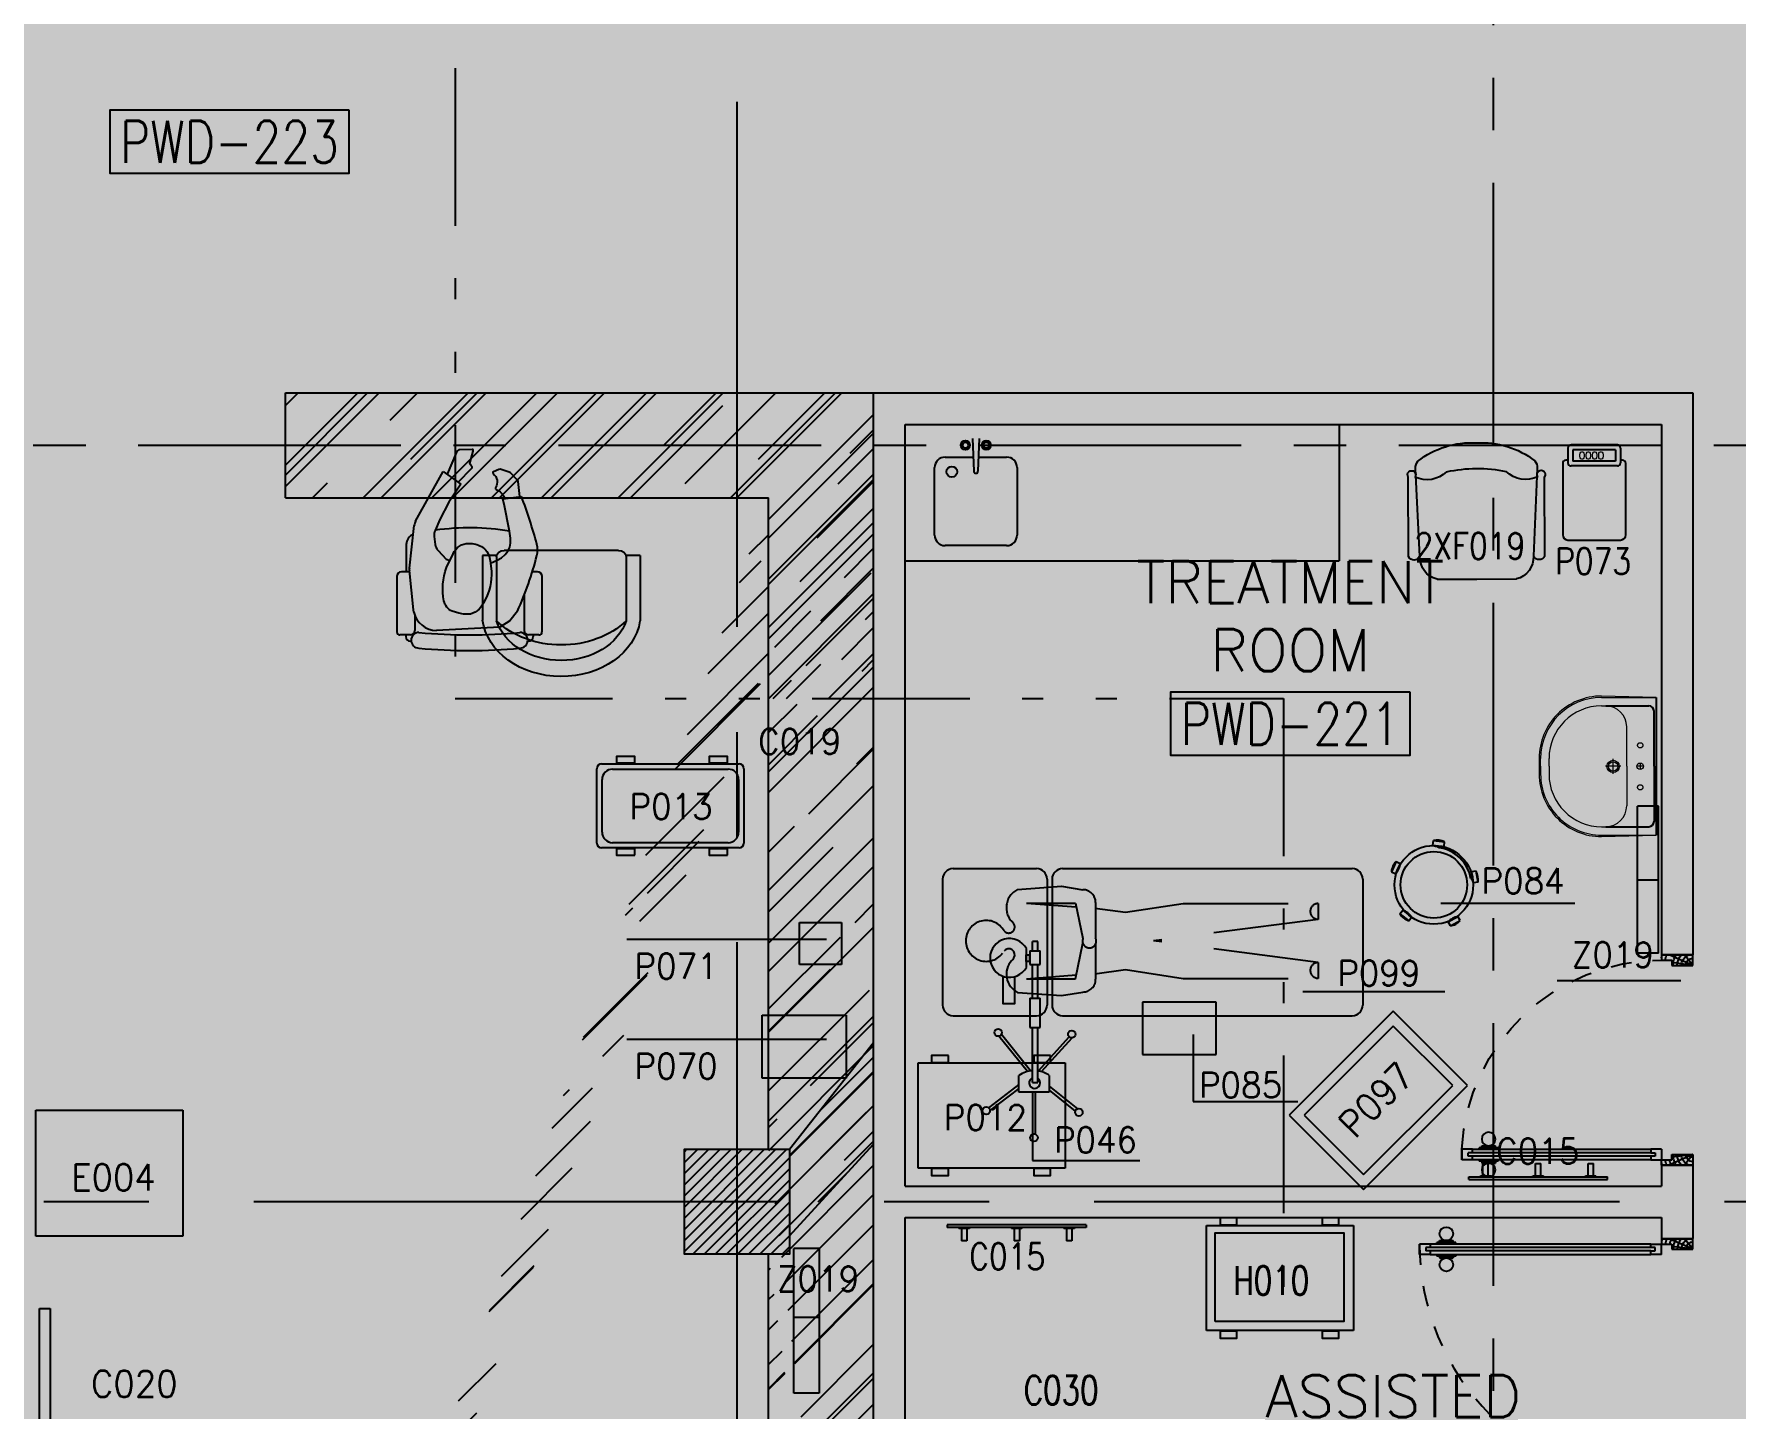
# Model space of a CAD drawing. Extents: x 88852.7 to 88945.7, y 39921.6 to 40001.1.
# Drawn here: x 88917.46 to 88925.57, y 39941.89 to 39948.44 of the extents above; entities that cross this region are included whole.
import ezdxf
from ezdxf.enums import TextEntityAlignment as Align

# ---------------------------------------------------------------- set-up
doc = ezdxf.new("R2010")
doc.units = 0
doc.header["$MEASUREMENT"] = 0
for name, pattern in [('2DASHES', [1.7, 0.75, -0.25, 0.1, -0.25, 0.1, -0.25]), ('CENTER', [2, 1.25, -0.25, 0.25, -0.25]), ('CENTERX2', [4, 2.5, -0.5, 0.5, -0.5]), ('DASHED', [0.75, 0.5, -0.25]), ('HIDDEN', [0.375, 0.25, -0.125])]:
    doc.linetypes.add(name, pattern=pattern)
doc.layers.get('0').update_dxf_attribs({"linetype": 'CONTINUOUS'})
for name, color, linetype in [('A-FUR-ACCES', 11, 'CONTINUOUS'), ('A-TEXT', 7, 'CONTINUOUS'), ('AXES', 11, 'CENTERX2'), ('AXES1', 11, 'CENTER'), ('COL', 2, 'CONTINUOUS'), ('COUNTER', 3, 'CONTINUOUS'), ('DOOR', 7, 'CONTINUOUS'), ('FIX', 3, 'CONTINUOUS'), ('FMCHAIR', 3, 'CONTINUOUS'), ('HAT', 8, 'CONTINUOUS'), ('Hatch', 11, 'CONTINUOUS'), ('IND-ES-L', 4, '2DASHES'), ('MEDICAL', 4, 'CONTINUOUS'), ('NON-MEDICAL', 4, 'CONTINUOUS'), ('RM-BOX', 4, 'CONTINUOUS'), ('RM-NAME', 2, 'CONTINUOUS'), ('RM-NO', 2, 'CONTINUOUS'), ('WALL', 4, 'CONTINUOUS')]:
    doc.layers.add(name, color=color, linetype=linetype)
doc.styles.add('ROMANS', font='ROMANS.shx', dxfattribs={"width": 0.6})
doc.styles.get("Standard").update_dxf_attribs({"font": 'TXT.shx'})
doc.dimstyles.new('DIM-OUT', dxfattribs={"dimscale": 0, "dimtxt": 0.24, "dimasz": 0.08, "dimexe": 0.02, "dimexo": 0.02, "dimgap": 0.05, "dimtad": 1, "dimdec": 0, "dimlfac": 1000, "dimzin": 0, "dimdsep": 46, "dimtxsty": 'ROMANS', "dimblk1": 'ARCHTICK', "dimblk2": 'ARCHTICK', "dimsah": 1, "dimcen": 0.01, "dimdle": 0.08, "dimclrd": 4, "dimclre": 4, "dimclrt": 2, "dimadec": 0, "dimazin": 0, "dimtp": 2, "dimtm": 2, "dimtfac": 0.114286, "dimtdec": 0, "dimtix": 1, "dimtmove": 2, "dimatfit": 3, "dimldrblk": 'ARCHTICK', "dimfxl": 0, "dimtolj": 1, "dimtzin": 0, "dimarcsym": 0})

# ---------------------------------------------------------------- blocks, each defined once
blk = doc.blocks.new('LAV-003')
at = {"layer": 'FIX', "linetype": 'Continuous', "lineweight": 20}
for p, q in [((-327.5, -285), (-327.5, -25)), ((327.5, -285), (327.5, -25)), ((0, -165), (-187.5, -165)), ((0, -165), (187.5, -165)), ((-287.5, -285), (-287.5, -265)), ((287.5, -285), (287.5, -265)), ((0, -535), (-37.5, -535)), ((0, -535), (37.5, -535)), ((0, -575), (-37.5, -575)), ((0, -575), (37.5, -575))]:
    blk.add_line(p, q, dxfattribs=at)
at = {"layer": 'FIX', "linetype": 'ByBlock'}
blk.add_line((-327.5, -25), (327.5, -25), dxfattribs=at)
at = {"layer": 'FIX', "linetype": 'ByBlock', "ltscale": 0.3}
for p, q in [((-287.5, -265), (-287.5, -60)), ((0, -35), (-262.5, -35)), ((0, -35), (262.5, -35)), ((287.5, -265), (287.5, -60))]:
    blk.add_line(p, q, dxfattribs=at)
at = {"layer": 'FIX', "lineweight": 20}
for p, q in [((-15.6, -100.9), (15.5, -100.9)), ((0, -85.4), (0, -116.5))]:
    blk.add_line(p, q, dxfattribs=at)
at = {"layer": 'FIX', "linetype": 'DASHED', "lineweight": 20, "ltscale": 0.04}
for p, q in [((-35.7, -230.5), (36.6, -230.5)), ((0, -193.9), (0, -266.1))]:
    blk.add_line(p, q, dxfattribs=at)
at = {"layer": 'FIX', "linetype": 'Continuous', "lineweight": 20}
blk.add_lwpolyline([(294.8, -25), (0, -25), (-327.5, -25), (-334.5, -285, 0.414214), (-37.5, -582), (0, -582), (37.5, -582, 0.414214), (334.5, -285), (327.5, -25), (0, -25)], format="xyb", dxfattribs=at)
at = {"layer": 'FIX', "linetype": 'HIDDEN', "lineweight": 20, "ltscale": 0.05}
for centre in [(-100, -100.9), (100, -100.9)]:
    blk.add_circle(centre, 12.4, dxfattribs=at)
at = {"layer": 'FIX', "lineweight": 20}
for centre, radius in [((0, -100.9), 15.5), ((0.5, -230), 29.5), ((0.5, -230), 22.5)]:
    blk.add_circle(centre, radius, dxfattribs=at)
at = {"layer": 'FIX', "linetype": 'ByBlock', "ltscale": 0.3}
for centre, start, end in [((-262.5, -60), 90, 180), ((262.5, -60), 0, 90)]:
    blk.add_arc(centre, 25, start, end, dxfattribs=at)
at = {"layer": 'FIX', "linetype": 'Continuous', "lineweight": 20}
for centre, radius, start, end in [((-187.5, -265), 100, 90, 180), ((187.5, -265), 100, 0, 90), ((-37.5, -285), 290, 180, 270), ((-37.5, -285), 250, 180, 270), ((37.5, -285), 250, 270, 0), ((37.5, -285), 290, 270, 0)]:
    blk.add_arc(centre, radius, start, end, dxfattribs=at)
blk = doc.blocks.new('RM1')
at = {"layer": 'RM-BOX'}
blk.add_lwpolyline([(569.9, -200), (-569.9, -200), (-569.9, -500), (569.9, -500)], close=True, dxfattribs=at)
at = {"layer": 'RM-NAME', "style": 'ROMANS'}
for tag, p in [('ROOMNAME1', (0, 323.8)), ('ROOMNAME2', (0, 0))]:
    blk.add_attdef(tag, text='', height=200, dxfattribs=at).set_placement(p, align=Align.MIDDLE)
at = {"layer": 'RM-NO', "style": 'ROMANS', "width": 0.8}
blk.add_attdef('ROOMNO', text='', height=200, dxfattribs=at).set_placement((0, -350), align=Align.MIDDLE)
blk = doc.blocks.new('DOOR100')
at = {"layer": 'DOOR', "color": 0, "linetype": 'ByBlock'}
for p, q in [((-76.1, 1251.1), (-76.1, 1301.1)), ((-76.1, 1301.1), (-26.1, 1301.1)), ((-26.1, 1301.1), (-76.1, 1301.1)), ((-26.1, 1251.1), (-26.1, 1301.1)), ((-83.3, 1128.7), (-83.3, 1218.7)), ((-76.1, 1218.7), (-83.3, 1218.7)), ((-59.1, 1251.1), (-76.1, 1251.1)), ((-59.1, 1251.1), (-59.1, 1271.1)), ((-43.1, 1271.1), (-59.1, 1271.1)), ((-43.1, 1251.1), (-43.1, 1271.1)), ((-26.1, 1251.1), (-43.1, 1251.1)), ((-26.1, 1218.7), (-18.9, 1218.7)), ((-18.9, 1128.7), (-18.9, 1218.7)), ((-92.3, 1206.1), (-92.3, 1141.3)), ((-83.3, 1206.1), (-92.3, 1206.1)), ((-83.3, 1141.3), (-92.3, 1141.3)), ((-83.3, 1206.1), (-83.3, 1141.3)), ((-18.9, 1206.1), (-18.9, 1141.3)), ((-18.9, 1206.1), (-9.9, 1206.1)), ((-18.9, 1141.3), (-9.9, 1141.3)), ((-9.9, 1206.1), (-9.9, 1141.3)), ((-76.1, 1128.7), (-83.3, 1128.7)), ((-26.1, 1128.7), (-18.9, 1128.7)), ((-76.1, 200), (-59.1, 200)), ((-76.1, 150), (-76.1, 200)), ((-59.1, 200), (-59.1, 180)), ((-59.1, 180), (-43.1, 180)), ((-43.1, 200), (-26.1, 200)), ((-43.1, 180), (-43.1, 200)), ((-26.1, 200), (-26.1, 150)), ((-1201.1, 0), (-1201.1, 150)), ((-1201.1, 150), (-1176.1, 150)), ((-1201.1, 150), (-1201.1, 0)), ((-1176.1, 150), (-1176.1, 100)), ((-1176.1, 100), (-1151.1, 100)), ((-1151.1, 100), (-1151.1, 0)), ((-76.1, 150), (-26.1, 150)), ((-51.1, 100), (-51.1, 0)), ((-26.1, 100), (-51.1, 100)), ((-1.1, 150), (-26.1, 150)), ((-26.1, 150), (-26.1, 100)), ((-1.1, 150), (-1.1, 0)), ((-1151.1, 0), (-1201.1, 0)), ((-51.1, 0), (-1.1, 0))]:
    blk.add_line(p, q, dxfattribs=at)
at = {"layer": 'DOOR', "linetype": 'ByBlock'}
for p, q in [((-76.1, 1251.1), (-76.1, 200)), ((-59.1, 200), (-59.1, 1251.1)), ((-43.1, 200), (-43.1, 1251.1)), ((-26.1, 200), (-26.1, 1251.1))]:
    blk.add_line(p, q, dxfattribs=at)
at = {"layer": 'DOOR', "color": 9, "linetype": 'ByBlock'}
for p, q in [((-1151.1, 0), (-1201.1, 113.7)), ((-1151.1, 0), (-1164.4, 100)), ((-51.1, 0), (-1.1, 113.7)), ((-51.1, 0), (-37.7, 100)), ((-1151.1, 0), (-1201.1, 40.1)), ((-51.1, 0), (-1.1, 40.1))]:
    blk.add_line(p, q, dxfattribs=at)
at = {"layer": 'DOOR', "color": 0, "linetype": 'ByBlock'}
for centre in [(-124.6, 1173.7), (22.5, 1173.7)]:
    blk.add_circle(centre, 32.4, dxfattribs=at)
at = {"layer": 'DOOR', "linetype": 'HIDDEN', "ltscale": 0.5}
blk.add_arc((-26.8, 151.9), 1149.2, 89.96096, 180.09315, dxfattribs=at)
at = {"layer": 'DOOR', "color": 9, "linetype": 'ByBlock'}
for centre, radius, start, end in [((-1151.1, 0), 154.4, 103.71423, 108.89471), ((-1151.1, 0), 134.4, 100.71998, 111.84015), ((-1151.1, 0), 94.4, 90, 121.98181), ((-51.1, 0), 94.4, 58.01819, 90), ((-51.1, 0), 134.4, 68.15985, 79.28002), ((-51.1, 0), 114.4, 64.08384, 77.37743), ((-51.1, 0), 154.4, 71.10529, 76.28577), ((-1151.1, 0), 74.4, 90, 132.22357), ((-1151.1, 0), 54.4, 90, 156.79262), ((-1151.1, 0), 34.4, 90, 180), ((-1151.1, 0), 14.4, 90, 180), ((-51.1, 0), 74.4, 47.77643, 90), ((-51.1, 0), 54.4, 23.20738, 90), ((-51.1, 0), 34.4, 0, 90), ((-51.1, 0), 14.4, 0, 90)]:
    blk.add_arc(centre, radius, start, end, dxfattribs=at)
blk = doc.blocks.new('*X563')
at = {"color": 0}
for p, q in [((238728.6, 132662.5), (239215.8, 133149.7)), ((238728.6, 132715.6), (239162.7, 133149.7)), ((238728.6, 132768.6), (239109.7, 133149.7)), ((238728.6, 132821.6), (239056.7, 133149.7)), ((238728.6, 132874.7), (239003.6, 133149.7)), ((238728.6, 132927.7), (238950.6, 133149.7)), ((238728.6, 132980.7), (238897.6, 133149.7)), ((238728.6, 133033.8), (238844.5, 133149.7)), ((238728.6, 133086.8), (238791.5, 133149.7)), ((238728.6, 133139.8), (238738.5, 133149.7)), ((238768.8, 132649.7), (239228.6, 133109.5)), ((238821.8, 132649.7), (239228.6, 133056.5)), ((238874.9, 132649.7), (239228.6, 133003.4)), ((238927.9, 132649.7), (239228.6, 132950.4)), ((238980.9, 132649.7), (239228.6, 132897.4)), ((239033.9, 132649.7), (239228.6, 132844.3)), ((239087, 132649.7), (239228.6, 132791.3)), ((239140, 132649.7), (239228.6, 132738.3)), ((239193, 132649.7), (239228.6, 132685.2))]:
    blk.add_line(p, q, dxfattribs=at)
blk = doc.blocks.new('COL50')
at = {"layer": 'COL'}
blk.add_lwpolyline([(-250, 250), (-250, -250), (250, -250), (250, 250)], close=True, dxfattribs=at)
blk = doc.blocks.new('DOOR-10')
at = {"layer": 'DOOR', "color": 0, "linetype": 'ByBlock'}
for p, q in [((-25.7, 1100), (-75.7, 1100)), ((-75.7, 1100), (-25.7, 1100)), ((-75.7, 1050), (-75.7, 1100)), ((-42.7, 1070), (-58.7, 1070)), ((-58.7, 1050), (-58.7, 1070)), ((-42.7, 1050), (-42.7, 1070)), ((-25.7, 1050), (-25.7, 1100)), ((-82.9, 1005), (-91.9, 1005)), ((-91.9, 1005), (-91.9, 940.2)), ((-75.7, 1017.6), (-82.9, 1017.6)), ((-82.9, 927.6), (-82.9, 1017.6)), ((-82.9, 1005), (-82.9, 940.2)), ((-58.7, 1050), (-75.7, 1050)), ((-25.7, 1050), (-42.7, 1050)), ((-25.7, 1017.6), (-18.5, 1017.6)), ((-18.5, 927.6), (-18.5, 1017.6)), ((-18.5, 1005), (-9.5, 1005)), ((-18.5, 1005), (-18.5, 940.2)), ((-9.5, 1005), (-9.5, 940.2)), ((-82.9, 940.2), (-91.9, 940.2)), ((-75.7, 927.6), (-82.9, 927.6)), ((-25.7, 927.6), (-18.5, 927.6)), ((-18.5, 940.2), (-9.5, 940.2)), ((-75.7, 200), (-58.7, 200)), ((-75.7, 150), (-75.7, 200)), ((-58.7, 200), (-58.7, 180)), ((-58.7, 180), (-42.7, 180)), ((-42.7, 200), (-25.7, 200)), ((-42.7, 180), (-42.7, 200)), ((-25.7, 200), (-25.7, 150)), ((-1000.7, 0), (-1000.7, 150)), ((-1000.7, 150), (-975.7, 150)), ((-1000.7, 150), (-1000.7, 0)), ((-975.7, 150), (-975.7, 100)), ((-975.7, 100), (-950.7, 100)), ((-950.7, 100), (-950.7, 0)), ((-75.7, 150), (-25.7, 150)), ((-50.7, 100), (-50.7, 0)), ((-25.7, 100), (-50.7, 100)), ((-0.7, 150), (-25.7, 150)), ((-25.7, 150), (-25.7, 100)), ((-950.7, 0), (-1000.7, 0)), ((-50.7, 0), (-0.7, 0))]:
    blk.add_line(p, q, dxfattribs=at)
at = {"layer": 'DOOR', "linetype": 'ByBlock'}
for p, q in [((-75.7, 1050), (-75.7, 200)), ((-58.7, 200), (-58.7, 1050)), ((-42.7, 200), (-42.7, 1050)), ((-25.7, 200), (-25.7, 1050))]:
    blk.add_line(p, q, dxfattribs=at)
at = {"layer": 'DOOR', "color": 9, "linetype": 'ByBlock'}
for p, q in [((-950.7, 0), (-1000.7, 113.7)), ((-950.7, 0), (-964.1, 100)), ((-50.7, 0), (-0.7, 113.7)), ((-50.7, 0), (-37.3, 100)), ((-0.7, 0), (-0.7, 150)), ((-950.7, 0), (-1000.7, 40.1)), ((-50.7, 0), (-0.7, 40.1))]:
    blk.add_line(p, q, dxfattribs=at)
at = {"layer": 'DOOR', "color": 0, "linetype": 'ByBlock'}
for centre in [(-124.2, 972.6), (22.8, 972.6)]:
    blk.add_circle(centre, 32.4, dxfattribs=at)
at = {"layer": 'DOOR', "linetype": 'HIDDEN', "ltscale": 0.5}
blk.add_arc((-23.4, 149.1), 952.3, 93.14816, 179.94816, dxfattribs=at)
at = {"layer": 'DOOR', "color": 9, "linetype": 'ByBlock'}
for centre, radius, start, end in [((-950.7, 0), 154.4, 103.71423, 108.89471), ((-950.7, 0), 134.4, 100.71998, 111.84015), ((-950.7, 0), 94.4, 90, 121.98181), ((-50.7, 0), 94.4, 58.01819, 90), ((-50.7, 0), 134.4, 68.15985, 79.28002), ((-50.7, 0), 114.4, 64.08384, 77.37743), ((-50.7, 0), 154.4, 71.10529, 76.28577), ((-950.7, 0), 74.4, 90, 132.22357), ((-950.7, 0), 54.4, 90, 156.79262), ((-950.7, 0), 34.4, 90, 180), ((-950.7, 0), 14.4, 90, 180), ((-50.7, 0), 74.4, 47.77643, 90), ((-50.7, 0), 54.4, 23.20738, 90), ((-50.7, 0), 34.4, 0, 90), ((-50.7, 0), 14.4, 0, 90)]:
    blk.add_arc(centre, radius, start, end, dxfattribs=at)
blk = doc.blocks.new('CHR3')
for p, q in [((-0.039, 0.5), (-0.558, 0.5)), ((-0.039, 0.5), (-0.039, 0.412)), ((-0.05, 0.412), (-0.558, 0.412)), ((0, 0.362), (0, -0.362)), ((-0.05, -0.412), (-0.558, -0.412)), ((-0.039, -0.411), (-0.039, -0.5)), ((-0.039, -0.5), (-0.553, -0.5))]:
    blk.add_line(p, q)
for centre, radius, start, end in [((-0.497, 0), 0.503, 97.0495, 263.5769), ((-0.446, 0), 0.427, 105.249, 254.751), ((-0.212, 0), 0.538, 130.0756, 229.9244), ((-0.05, 0.362), 0.05, 0, 90), ((-0.05, -0.362), 0.05, 270, 0)]:
    blk.add_arc(centre, radius, start, end)

msp = doc.modelspace()

# ---------------------------------------------------------------- hatches: boundary and pattern name
at = {"layer": 'Hatch', "linetype": 'ByBlock'}
h = msp.add_hatch(dxfattribs=at)
h.set_pattern_fill('AR-RROOF', color=256, scale=0.3, angle=45, style=0)
h.paths.add_polyline_path([(88918.6603, 39946.7296), (88918.6603, 39946.2296), (88920.8103, 39946.2296), (88920.8103, 39946.7296)])
h.paths.add_polyline_path([(88920.9603, 39946.2296), (88920.9603, 39945.2752), (88921.4603, 39945.2752), (88921.4603, 39946.7296), (88920.8103, 39946.7296), (88920.8103, 39946.2296)])
h = msp.add_hatch(dxfattribs=at)
h.set_pattern_fill('AR-RROOF', color=256, scale=0.3, angle=45, style=0)
h.set_pattern_definition([(45, (88602.27408, 39809.97983), (0.25455844, 0.6788225), [4.5, -0.6, 1.5, -0.3]), (45, (88602.45015, 39810.36803), (-0.49426764, 0.07000357), [0.9, -0.099, 1.8, -0.225]), (45, (88602.19983, 39810.2662), (0.96095812, 1.24521504), [2.4, -0.42, 1.2, -0.3])])
edge = h.paths.add_edge_path()
edge.add_line((88920.9603, 39939.5296), (88920.9603, 39942.6296))
edge.add_line((88921.4603, 39939.0296), (88921.4603, 39946.7296))
edge.add_line((88918.6603, 39939.5296), (88918.6603, 39939.0296))
edge.add_line((88918.6603, 39939.5296), (88920.9603, 39939.5296))
edge.add_line((88918.6603, 39939.0296), (88921.4603, 39939.0296))
edge.add_line((88920.9603, 39943.1296), (88920.9603, 39946.2296))
h = msp.add_hatch(dxfattribs=at)
h.set_pattern_fill('AR-RROOF', color=256, scale=0.3, angle=45, style=0)
h.paths.add_polyline_path([(88921.4603, 39943.6371), (88921.0603, 39943.1296), (88921.0603, 39942.8796), (88921.2083, 39942.8796), (88921.4603, 39943.1543)])

# ---------------------------------------------------------------- linework, layer by layer
at = {"layer": 'A-FUR-ACCES'}
for p, q in [((88921.8112, 39942.77), (88921.8112, 39942.7573)), ((88922.4716, 39942.77), (88921.8112, 39942.77)), ((88922.4716, 39942.77), (88922.4716, 39942.7573)), ((88922.4716, 39942.7573), (88921.8112, 39942.7573)), ((88921.8664, 39942.7573), (88921.8664, 39942.7523)), ((88921.9164, 39942.7523), (88921.8664, 39942.7523)), ((88921.8787, 39942.7523), (88921.8787, 39942.6938)), ((88921.9041, 39942.6938), (88921.8787, 39942.6938)), ((88921.9041, 39942.7523), (88921.9041, 39942.6938)), ((88921.9164, 39942.7573), (88921.9164, 39942.7523)), ((88922.1164, 39942.7573), (88922.1164, 39942.7523)), ((88922.1664, 39942.7523), (88922.1164, 39942.7523)), ((88922.1287, 39942.7523), (88922.1287, 39942.6938)), ((88922.1541, 39942.6938), (88922.1287, 39942.6938)), ((88922.1541, 39942.7523), (88922.1541, 39942.6938)), ((88922.1664, 39942.7573), (88922.1664, 39942.7523)), ((88922.3664, 39942.7573), (88922.3664, 39942.7523)), ((88922.4164, 39942.7523), (88922.3664, 39942.7523)), ((88922.3787, 39942.7523), (88922.3787, 39942.6938)), ((88922.4041, 39942.6938), (88922.3787, 39942.6938)), ((88922.4041, 39942.7523), (88922.4041, 39942.6938)), ((88922.4164, 39942.7573), (88922.4164, 39942.7523))]:
    msp.add_line(p, q, dxfattribs=at)
at = {"layer": 'AXES'}
for p, q in [((88920.8103, 39921.6153), (88920.8103, 40000.4279)), ((88945.0103, 39942.8796), (88876.9703, 39942.8796))]:
    msp.add_line(p, q, dxfattribs=at)
at = {"layer": 'AXES1'}
for p, q in [((88924.4103, 39928.4796), (88924.4103, 39987.2996)), ((88924.4103, 39928.4796), (88924.4103, 39987.2996)), ((88935.2103, 39946.4796), (88876.9703, 39946.4796)), ((88935.2103, 39946.4796), (88876.9703, 39946.4796))]:
    msp.add_line(p, q, dxfattribs=at)
at = {"layer": 'COUNTER'}
for p, q in [((88918.6603, 39946.2296), (88918.6603, 39946.7296)), ((88918.6603, 39946.7296), (88921.4603, 39946.7296)), ((88921.4603, 39939.0296), (88921.4603, 39946.7296)), ((88918.6603, 39946.2296), (88920.9603, 39946.2296)), ((88920.9603, 39943.1296), (88920.9603, 39946.2296)), ((88920.9603, 39939.5296), (88920.9603, 39942.6296))]:
    msp.add_line(p, q, dxfattribs=at)
at = {"layer": 'Hatch', "linetype": 'ByBlock'}
for p, q in [((88921.0603, 39943.1296), (88921.4603, 39943.6371)), ((88920.9603, 39943.1296), (88921.0603, 39943.1296)), ((88921.0603, 39942.7181), (88921.4603, 39943.1543)), ((88921.0603, 39943.1296), (88921.0603, 39942.6296)), ((88921.0603, 39942.6296), (88920.9603, 39942.6296))]:
    msp.add_line(p, q, dxfattribs=at)
at = {"layer": 'IND-ES-L'}
msp.add_lwpolyline([(88919.4681, 39948.2752), (88919.4681, 39945.2752), (88923.4107, 39945.2752), (88923.4107, 39942.2752)], dxfattribs=at)
at = {"layer": 'MEDICAL'}
for p, q in [((88924.7656, 39946.4665), (88924.7656, 39946.3965)), ((88925.0006, 39946.4815), (88924.7806, 39946.4815)), ((88924.7893, 39946.4578), (88924.7893, 39946.4051)), ((88924.9919, 39946.4578), (88924.7893, 39946.4578)), ((88924.9919, 39946.4578), (88924.9919, 39946.4051)), ((88925.0156, 39946.4665), (88925.0156, 39946.3965)), ((88924.7406, 39946.394), (88924.7406, 39946.054)), ((88924.7656, 39946.409), (88924.7556, 39946.409)), ((88925.0006, 39946.3815), (88924.7806, 39946.3815)), ((88924.9919, 39946.4051), (88924.7893, 39946.4051)), ((88925.0256, 39946.409), (88925.0156, 39946.409)), ((88925.0406, 39946.054), (88925.0406, 39946.394)), ((88924.7656, 39946.029), (88925.0156, 39946.029)), ((88920.1659, 39944.9636), (88920.8199, 39944.9636)), ((88920.1429, 39944.5866), (88920.1429, 39944.9406)), ((88920.1679, 39944.6386), (88920.1679, 39944.8886)), ((88920.2179, 39944.9386), (88920.7679, 39944.9386)), ((88920.8179, 39944.8886), (88920.8179, 39944.6386)), ((88920.8429, 39944.9406), (88920.8429, 39944.5866)), ((88925.0962, 39944.0623), (88925.0962, 39944.7623)), ((88925.1962, 39944.7623), (88925.0962, 39944.7623)), ((88925.1962, 39944.0623), (88925.1962, 39944.7623)), ((88920.8199, 39944.5636), (88920.1659, 39944.5636)), ((88920.7679, 39944.5886), (88920.2179, 39944.5886)), ((88924.1228, 39944.5769), (88924.1254, 39944.599)), ((88924.1228, 39944.5769), (88924.1759, 39944.5708)), ((88924.1254, 39944.599), (88924.1785, 39944.5929)), ((88924.149, 39944.5649), (88924.15, 39944.5737)), ((88924.1759, 39944.5708), (88924.1785, 39944.5929)), ((88923.9472, 39944.4989), (88923.9251, 39944.4502)), ((88923.9674, 39944.4897), (88923.9454, 39944.441)), ((88923.9472, 39944.4989), (88923.9674, 39944.4897)), ((88923.9251, 39944.4502), (88923.9454, 39944.441)), ((88924.3031, 39944.4165), (88924.3119, 39944.418)), ((88924.3281, 39944.4535), (88924.3061, 39944.4496)), ((88924.3154, 39944.397), (88924.3061, 39944.4496)), ((88924.3374, 39944.4009), (88924.3154, 39944.397)), ((88924.3374, 39944.4009), (88924.3281, 39944.4535)), ((88925.0962, 39944.4123), (88925.1962, 39944.4123)), ((88923.9654, 39944.25), (88923.9791, 39944.2675)), ((88923.9654, 39944.25), (88924.0074, 39944.217)), ((88923.9791, 39944.2675), (88924.0212, 39944.2345)), ((88924.0074, 39944.217), (88924.0212, 39944.2345)), ((88924.195, 39944.2118), (88924.2419, 39944.2375)), ((88924.2526, 39944.2179), (88924.2419, 39944.2375)), ((88921.1076, 39944.0095), (88921.1076, 39944.2095)), ((88921.1076, 39944.2095), (88921.3076, 39944.2095)), ((88921.3076, 39944.2095), (88921.3076, 39944.0095)), ((88924.2057, 39944.1922), (88924.195, 39944.2118)), ((88924.2057, 39944.1922), (88924.2526, 39944.2179)), ((88922.1873, 39944.0855), (88922.1873, 39943.9951)), ((88922.2034, 39944.0736), (88922.2538, 39944.0736)), ((88922.2034, 39944.0736), (88922.2034, 39944.0084)), ((88922.2172, 39944.0736), (88922.2172, 39944.1184)), ((88922.2415, 39944.1184), (88922.2172, 39944.1184)), ((88922.2415, 39944.0736), (88922.2415, 39944.1184)), ((88922.2538, 39944.0084), (88922.2538, 39944.0736)), ((88921.3076, 39944.0095), (88921.1076, 39944.0095)), ((88922.2034, 39944.0084), (88922.2538, 39944.0084)), ((88922.2172, 39943.8481), (88922.2172, 39944.0084)), ((88922.2415, 39943.8481), (88922.2415, 39944.0084)), ((88925.1962, 39944.0623), (88925.0962, 39944.0623)), ((88922.2034, 39943.8481), (88922.2538, 39943.8481)), ((88922.2034, 39943.8481), (88922.2034, 39943.7084)), ((88922.2538, 39943.7084), (88922.2538, 39943.8481)), ((88923.0904, 39943.8299), (88922.7404, 39943.8299)), ((88922.7404, 39943.8299), (88922.7404, 39943.5799)), ((88923.0904, 39943.5799), (88923.0904, 39943.8299)), ((88920.9302, 39943.7678), (88921.3302, 39943.7678)), ((88920.9302, 39943.4678), (88920.9302, 39943.7678)), ((88921.3302, 39943.7678), (88921.3302, 39943.4678)), ((88922.3597, 39943.7653), (88923.7388, 39943.7653)), ((88923.9341, 39943.7867), (88923.4392, 39943.2917)), ((88924.2877, 39943.4332), (88923.9341, 39943.7867)), ((88922.1922, 39943.4995), (88922.0565, 39943.6673)), ((88922.2074, 39943.5026), (88922.0688, 39943.6762)), ((88922.2034, 39943.7084), (88922.2538, 39943.7084)), ((88922.2172, 39943.4476), (88922.2172, 39943.7084)), ((88922.2415, 39943.4476), (88922.2415, 39943.7084)), ((88922.2445, 39943.5022), (88922.3913, 39943.6643)), ((88922.2594, 39943.4989), (88922.4056, 39943.6595)), ((88923.9341, 39943.716), (88923.5099, 39943.2917)), ((88924.217, 39943.4332), (88923.9341, 39943.716)), ((88922.7404, 39943.5799), (88923.0904, 39943.5799)), ((88921.6718, 39943.5402), (88922.3718, 39943.5402)), ((88921.6718, 39943.0402), (88921.6718, 39943.5402)), ((88922.3718, 39943.5402), (88922.3718, 39943.0402)), ((88921.3302, 39943.4678), (88920.9302, 39943.4678)), ((88922.1524, 39943.4374), (88922.0075, 39943.327)), ((88922.1524, 39943.4185), (88922.0143, 39943.3133)), ((88922.1524, 39943.4017), (88922.1524, 39943.4808)), ((88922.2172, 39943.4476), (88922.2415, 39943.4476)), ((88922.2968, 39943.4808), (88922.2968, 39943.4017)), ((88922.2968, 39943.4304), (88922.4304, 39943.3217)), ((88923.7927, 39943.0089), (88924.217, 39943.4332)), ((88923.7927, 39942.9382), (88924.2877, 39943.4332)), ((88922.2968, 39943.4017), (88922.1524, 39943.4017)), ((88922.217, 39943.4044), (88922.217, 39943.2009)), ((88922.2302, 39943.2009), (88922.2302, 39943.4025)), ((88922.2968, 39943.4111), (88922.4205, 39943.3104)), ((88917.4728, 39942.7162), (88917.4728, 39943.3162)), ((88917.4728, 39943.3162), (88918.1728, 39943.3162)), ((88918.1728, 39943.3162), (88918.1728, 39942.7162)), ((88923.4392, 39943.2917), (88923.7927, 39942.9382)), ((88923.5099, 39943.2917), (88923.7927, 39943.0089)), ((88922.3718, 39943.0402), (88921.6718, 39943.0402)), ((88923.0444, 39942.767), (88923.7444, 39942.767)), ((88923.0444, 39942.267), (88923.0444, 39942.767)), ((88923.7444, 39942.767), (88923.7444, 39942.267)), ((88918.1728, 39942.7162), (88917.4728, 39942.7162)), ((88921.201, 39942.6569), (88921.0799, 39942.6569)), ((88921.0799, 39941.9684), (88921.0799, 39942.6569)), ((88921.201, 39942.6569), (88921.201, 39941.9684)), ((88921.201, 39942.3284), (88921.0799, 39942.3284)), ((88923.7444, 39942.267), (88923.0444, 39942.267)), ((88921.201, 39941.9684), (88921.0799, 39941.9684))]:
    msp.add_line(p, q, dxfattribs=at)
at = {"layer": 'MEDICAL', "linetype": 'Continuous'}
for p, q in [((88921.7888, 39944.4153), (88921.7888, 39943.8153)), ((88921.8388, 39944.4653), (88922.2361, 39944.4653)), ((88922.2861, 39944.4153), (88922.2861, 39943.8153)), ((88922.3097, 39944.4153), (88922.3097, 39943.8153)), ((88922.3597, 39944.4653), (88923.7388, 39944.4653)), ((88923.7888, 39944.4153), (88923.7888, 39943.8153)), ((88921.8388, 39943.7653), (88922.2361, 39943.7653))]:
    msp.add_line(p, q, dxfattribs=at)
at = {"layer": 'MEDICAL'}
for points in [[(88920.3243, 39944.9688), (88920.3243, 39944.9981), (88920.2365, 39944.9981), (88920.2365, 39944.9688)], [(88920.7653, 39944.9688), (88920.7653, 39944.9981), (88920.6775, 39944.9981), (88920.6775, 39944.9688)], [(88920.3243, 39944.5298), (88920.3243, 39944.5591), (88920.2365, 39944.5591), (88920.2365, 39944.5298)], [(88920.7653, 39944.5298), (88920.7653, 39944.5591), (88920.6775, 39944.5591), (88920.6775, 39944.5298)], [(88922.2031, 39944.0541), (88922.2031, 39944.0225), (88922.1873, 39944.0225), (88922.1873, 39944.0541)], [(88921.8169, 39943.5757), (88921.7365, 39943.5757), (88921.7365, 39943.5423), (88921.8169, 39943.5423)], [(88922.3029, 39943.5757), (88922.2225, 39943.5757), (88922.2225, 39943.5423), (88922.3029, 39943.5423)], [(88921.8169, 39943.0374), (88921.7365, 39943.0374), (88921.7365, 39943.004), (88921.8169, 39943.004)], [(88922.3029, 39943.0374), (88922.2225, 39943.0374), (88922.2225, 39943.004), (88922.3029, 39943.004)], [(88923.1896, 39942.8025), (88923.1092, 39942.8025), (88923.1092, 39942.7691), (88923.1896, 39942.7691)], [(88923.6756, 39942.8025), (88923.5952, 39942.8025), (88923.5952, 39942.7691), (88923.6756, 39942.7691)], [(88923.0864, 39942.309), (88923.0864, 39942.731), (88923.6984, 39942.731), (88923.6984, 39942.309)], [(88923.1896, 39942.2642), (88923.1092, 39942.2642), (88923.1092, 39942.2308), (88923.1896, 39942.2308)], [(88923.6756, 39942.2642), (88923.5952, 39942.2642), (88923.5952, 39942.2308), (88923.6756, 39942.2308)]]:
    msp.add_lwpolyline(points, close=True, dxfattribs=at)
msp.add_lwpolyline([(88922.0748, 39943.9536), (88922.0748, 39943.8232), (88922.1321, 39943.8232), (88922.1321, 39943.9515)], dxfattribs=at)
for centre, radius in [((88924.1272, 39944.388), 0.1871), ((88924.1272, 39944.388), 0.1582), ((88922.0533, 39943.6848), 0.0178), ((88922.4035, 39943.6771), 0.0178), ((88921.9965, 39943.313), 0.0178), ((88922.4376, 39943.3055), 0.0178), ((88922.2236, 39943.1844), 0.0178)]:
    msp.add_circle(centre, radius, dxfattribs=at)
for centre, radius, start, end in [((88924.7806, 39946.4665), 0.015, 90, 180), ((88925.0006, 39946.4665), 0.015, 0, 90), ((88924.7556, 39946.394), 0.015, 90, 180), ((88924.7806, 39946.3965), 0.015, 180, 270), ((88925.0006, 39946.3965), 0.015, 270, 0), ((88925.0256, 39946.394), 0.015, 0, 90), ((88924.7656, 39946.054), 0.025, 180, 270), ((88925.0156, 39946.054), 0.025, 270, 0), ((88920.1659, 39944.9406), 0.023, 90, 180), ((88920.8199, 39944.9406), 0.023, 0, 90), ((88920.2179, 39944.8886), 0.05, 90, 180), ((88920.7679, 39944.8886), 0.05, 0, 90), ((88920.2179, 39944.6386), 0.05, 180, 270), ((88920.7679, 39944.6386), 0.05, 270, 0), ((88920.1659, 39944.5866), 0.023, 180, 270), ((88920.8199, 39944.5866), 0.023, 270, 0), ((88924.1584, 39944.6513), 0.0824, 244.45047, 282.29976), ((88924.1429, 39944.5185), 0.0824, 64.45047, 102.29976), ((88924.1272, 39944.388), 0.1782, 9.21299, 82.97502), ((88924.0071, 39944.4423), 0.0824, 136.68467, 174.53396), ((88923.8854, 39944.4975), 0.0824, 316.68467, 354.53396), ((88924.3876, 39944.4369), 0.0824, 171.12143, 208.97071), ((88924.256, 39944.4136), 0.0824, 351.12143, 28.97071), ((88924.0345, 39944.2948), 0.0824, 212.95124, 250.80053), ((88923.952, 39944.1897), 0.0824, 32.95124, 70.80053), ((88924.2559, 39944.1563), 0.0824, 99.79679, 137.64608), ((88924.1917, 39944.2735), 0.0824, 279.79679, 317.64608), ((88922.1068, 39944.0403), 0.0924, 29.32333, 330.67667), ((88922.2246, 39943.3789), 0.1249, 93.3792, 125.30651), ((88922.2246, 39943.3789), 0.1249, 54.69349, 82.20363), ((88922.2269, 39943.4453), 0.0264, 111.48844, 56.22352)]:
    msp.add_arc(centre, radius, start, end, dxfattribs=at)
at = {"layer": 'MEDICAL', "linetype": 'Continuous'}
for centre, start, end in [((88921.8388, 39944.4153), 90, 180), ((88922.2361, 39944.4153), 0, 90), ((88922.3597, 39944.4153), 90, 180), ((88923.7388, 39944.4153), 0, 90), ((88921.8388, 39943.8153), 180, 270), ((88922.2361, 39943.8153), 270, 0), ((88922.3597, 39943.8153), 180, 270), ((88923.7388, 39943.8153), 270, 0)]:
    msp.add_arc(centre, 0.05, start, end, dxfattribs=at)
at = {"layer": 'NON-MEDICAL'}
for p, q in [((88923.6757, 39946.5796), (88923.6757, 39945.9296)), ((88923.6757, 39946.5796), (88923.6757, 39945.9296)), ((88921.9311, 39946.5117), (88921.9371, 39946.3565)), ((88921.9311, 39946.5117), (88921.9371, 39946.3565)), ((88921.9631, 39946.5117), (88921.9571, 39946.3565)), ((88921.9631, 39946.5117), (88921.9571, 39946.3565)), ((88921.8007, 39946.4235), (88921.9371, 39946.4235)), ((88921.8007, 39946.4235), (88921.9371, 39946.4235)), ((88921.9571, 39946.4235), (88922.0936, 39946.4235)), ((88921.9571, 39946.4235), (88922.0936, 39946.4235)), ((88919.2801, 39946.1182), (88919.411, 39946.3558)), ((88919.411, 39946.3558), (88919.4953, 39946.2944)), ((88921.7508, 39946.0526), (88921.7508, 39946.3737)), ((88921.7508, 39946.0526), (88921.7508, 39946.3737)), ((88922.1434, 39946.3737), (88922.1434, 39946.0526)), ((88922.1434, 39946.3737), (88922.1434, 39946.0526)), ((88919.4953, 39946.2944), (88919.4385, 39946.2094)), ((88919.4385, 39946.2094), (88919.3963, 39946.1266)), ((88919.6947, 39946.2247), (88919.7841, 39946.2366)), ((88919.7015, 39946.1984), (88919.6947, 39946.2247)), ((88919.7275, 39946.0711), (88919.7015, 39946.1998)), ((88919.2505, 39945.8956), (88919.2739, 39946.0986)), ((88919.3963, 39946.1266), (88919.3727, 39946.0746)), ((88919.2358, 39946.0076), (88919.2358, 39945.8772)), ((88919.3684, 39946.0455), (88919.3734, 39946.0082)), ((88919.7313, 39946.0374), (88919.7275, 39946.0711)), ((88919.7317, 39946.0349), (88919.7313, 39946.0374)), ((88919.387, 39945.9794), (88919.4251, 39945.938)), ((88919.4251, 39945.938), (88919.4428, 39945.9322)), ((88919.6369, 39945.9191), (88919.6688, 39945.9334)), ((88919.6688, 39945.9334), (88919.6895, 39945.9441)), ((88919.6895, 39945.9441), (88919.7064, 39945.9602)), ((88921.6103, 39945.9296), (88923.6757, 39945.9296)), ((88921.6103, 39945.9296), (88923.6757, 39945.9296)), ((88922.0936, 39946.0027), (88921.8007, 39946.0027)), ((88922.0936, 39946.0027), (88921.8007, 39946.0027)), ((88919.1913, 39945.8559), (88919.1913, 39945.5919)), ((88919.2512, 39945.8772), (88919.2126, 39945.8772)), ((88919.2697, 39945.6973), (88919.2505, 39945.8841)), ((88919.8607, 39945.8772), (88919.8357, 39945.8772)), ((88919.8819, 39945.8559), (88919.8819, 39945.5919)), ((88919.7969, 39945.7661), (88919.7969, 39945.5985)), ((88919.2712, 39945.6854), (88919.2697, 39945.6973)), ((88919.765, 39945.6901), (88919.7289, 39945.6441)), ((88919.2763, 39945.6701), (88919.2763, 39945.5985)), ((88919.6814, 39945.6142), (88919.3794, 39945.5978)), ((88919.7289, 39945.6441), (88919.6814, 39945.6142)), ((88919.2552, 39945.5773), (88919.2058, 39945.5773)), ((88919.2338, 39945.5773), (88919.2338, 39945.5696)), ((88919.2592, 39945.5478), (88919.2556, 39945.5478)), ((88919.8176, 39945.5478), (88919.814, 39945.5478)), ((88919.8674, 39945.5773), (88919.8181, 39945.5773)), ((88919.8394, 39945.5773), (88919.8394, 39945.5696)), ((88924.361, 39943.0622), (88924.3864, 39943.0622)), ((88924.361, 39943.0037), (88924.361, 39943.0622)), ((88924.3864, 39943.0037), (88924.3864, 39943.0622)), ((88924.611, 39943.0037), (88924.611, 39943.0622)), ((88924.611, 39943.0622), (88924.6364, 39943.0622)), ((88924.6364, 39943.0037), (88924.6364, 39943.0622)), ((88924.861, 39943.0037), (88924.861, 39943.0622)), ((88924.861, 39943.0622), (88924.8864, 39943.0622)), ((88924.8864, 39943.0037), (88924.8864, 39943.0622)), ((88924.2935, 39942.9987), (88924.9539, 39942.9987)), ((88924.2935, 39942.986), (88924.2935, 39942.9987)), ((88924.2935, 39942.986), (88924.9539, 39942.986)), ((88924.3487, 39943.0037), (88924.3987, 39943.0037)), ((88924.3487, 39942.9987), (88924.3487, 39943.0037)), ((88924.3987, 39942.9987), (88924.3987, 39943.0037)), ((88924.5987, 39943.0037), (88924.6487, 39943.0037)), ((88924.5987, 39942.9987), (88924.5987, 39943.0037)), ((88924.6487, 39942.9987), (88924.6487, 39943.0037)), ((88924.8487, 39942.9987), (88924.8487, 39943.0037)), ((88924.8487, 39943.0037), (88924.8987, 39943.0037)), ((88924.8987, 39942.9987), (88924.8987, 39943.0037)), ((88924.9539, 39942.986), (88924.9539, 39942.9987)), ((88917.4902, 39942.3713), (88917.5402, 39942.3713)), ((88917.4902, 39941.4713), (88917.4902, 39942.3713)), ((88917.5402, 39942.3713), (88917.5402, 39941.4713))]:
    msp.add_line(p, q, dxfattribs=at)
at = {"layer": 'NON-MEDICAL', "extrusion": (0, 0, -1)}
for p, q in [((88924.0608, 39945.9502), (88924.0398, 39946.3699)), ((88924.6194, 39946.3719), (88924.6013, 39945.9521)), ((88924.0068, 39945.95), (88924.0055, 39946.3284)), ((88924.6553, 39945.9522), (88924.654, 39946.3306)), ((88924.1422, 39945.8424), (88924.3314, 39945.843)), ((88924.3314, 39945.843), (88924.5206, 39945.8437))]:
    msp.add_line(p, q, dxfattribs=at)
at = {"layer": 'NON-MEDICAL', "linetype": 'DASHED'}
for p, q in [((88922.1459, 39944.3663), (88922.3548, 39944.3811)), ((88922.3548, 39944.3811), (88922.4563, 39944.3649)), ((88922.1885, 39944.3012), (88922.4208, 39944.3012)), ((88922.1885, 39944.3012), (88922.4246, 39944.2835)), ((88922.4208, 39944.3012), (88922.4564, 39944.1323)), ((88922.5126, 39944.2776), (88922.6588, 39944.2573)), ((88922.5172, 39944.304), (88922.5172, 39944.1355)), ((88922.6588, 39944.2573), (88922.9336, 39944.2997)), ((88922.9336, 39944.2997), (88923.576, 39944.2997)), ((88923.576, 39944.2997), (88923.576, 39944.2237)), ((88923.576, 39944.2237), (88922.793, 39944.1213)), ((88922.4208, 39943.9414), (88922.4563, 39944.1101)), ((88922.5172, 39944.1066), (88922.5172, 39943.9386)), ((88923.576, 39944.0189), (88922.793, 39944.1213)), ((88922.5126, 39943.9651), (88922.6588, 39943.9854)), ((88922.6588, 39943.9854), (88922.9336, 39943.9429)), ((88923.576, 39944.0189), (88923.576, 39943.9429)), ((88922.1885, 39943.9414), (88922.4246, 39943.9592)), ((88922.1885, 39943.9414), (88922.4208, 39943.9414)), ((88922.9336, 39943.9429), (88923.576, 39943.9429)), ((88922.1459, 39943.8763), (88922.3548, 39943.8616)), ((88922.3548, 39943.8616), (88922.4563, 39943.8777))]:
    msp.add_line(p, q, dxfattribs=at)
at = {"layer": 'NON-MEDICAL'}
for points in [[(88919.483, 39946.3038), (88919.5485, 39946.3704, 0.445833), (88919.5479, 39946.3795), (88919.5461, 39946.3809, -0.30427), (88919.5399, 39946.4004), (88919.5549, 39946.4528, 0.509983), (88919.5488, 39946.4606), (88919.4905, 39946.4585, 0.292523), (88919.4742, 39946.4473), (88919.4302, 39946.3422)], [(88919.7768, 39946.2358), (88919.7682, 39946.307, 0.166504), (88919.7637, 39946.3163), (88919.7319, 39946.3485, 0.116666), (88919.7256, 39946.3524), (88919.6878, 39946.3652, 0.181583), (88919.6766, 39946.3648), (88919.6508, 39946.3541, 0.566275), (88919.6495, 39946.3451, -0.372711), (88919.661, 39946.2777, 0.458371), (88919.6635, 39946.27, -0.210622), (88919.7052, 39946.2261)], [(88919.6421, 39945.8811, -0.128062), (88919.609, 39945.7401, -0.215717), (88919.5415, 39945.6757), (88919.5085, 39945.6765), (88919.4855, 39945.6804), (88919.4541, 39945.6904, -0.242433), (88919.415, 39945.7395, -0.136513), (88919.4274, 39945.8982), (88919.4584, 39945.9641, -0.297129), (88919.5337, 39946.0133, -0.138986), (88919.5937, 39945.9977, -0.105167), (88919.6195, 39945.9748), (88919.6302, 39945.9541), (88919.6355, 39945.9295), (88919.6416, 39945.8812)]]:
    msp.add_lwpolyline(points, format="xyb", dxfattribs=at)
for centre, radius in [((88921.8974, 39946.4806), 0.0217), ((88921.8974, 39946.4806), 0.0217), ((88921.8974, 39946.4806), 0.014), ((88921.8974, 39946.4806), 0.014), ((88921.9969, 39946.4806), 0.0217), ((88921.9969, 39946.4806), 0.0217), ((88921.9969, 39946.4806), 0.014), ((88921.9969, 39946.4806), 0.014), ((88921.8327, 39946.3541), 0.0255), ((88921.8327, 39946.3541), 0.0255)]:
    msp.add_circle(centre, radius, dxfattribs=at)
at = {"layer": 'NON-MEDICAL', "extrusion": (0, 0, -1)}
for centre, radius, start, end in [((-88924.3058, 39946.0803), 0.412, 51.85124, 93.24743), ((-88924.3553, 39946.0804), 0.412, 86.36093, 127.75712), ((-88924.0214, 39946.3397), 0.0195, 324.64829, 214.96008), ((-88924.0939, 39946.4512), 0.1352, 225.83657, 294.72766), ((-88924.0908, 39946.372), 0.051, 357.71636, 39.34386), ((-88924.3419, 39945.6193), 0.7509, 78.18141, 89.06074), ((-88924.3224, 39945.6193), 0.7509, 90.54762, 101.42695), ((-88924.5647, 39946.4529), 0.1352, 244.8807, 313.77179), ((-88924.5684, 39946.3736), 0.051, 140.2645, 181.892), ((-88924.638, 39946.3418), 0.0195, 324.64829, 214.96008), ((-88924.0337, 39945.9641), 0.0304, 207.22552, 332.38284), ((-88924.1687, 39945.9471), 0.108, 284.204, 1.66456), ((-88924.4934, 39945.9482), 0.108, 177.9438, 255.40436), ((-88924.6282, 39945.9662), 0.0304, 207.22552, 332.38284)]:
    msp.add_arc(centre, radius, start, end, dxfattribs=at)
at = {"layer": 'NON-MEDICAL'}
for centre, radius, start, end in [((88921.8007, 39946.3737), 0.0499, 90, 180), ((88921.8007, 39946.3737), 0.0499, 90, 180), ((88922.0936, 39946.3737), 0.0499, 0, 90), ((88922.0936, 39946.3737), 0.0499, 0, 90), ((88921.9471, 39946.3565), 0.00997, 180, 0), ((88921.9471, 39946.3565), 0.00997, 180, 0), ((88917.5979, 39945.4061), 2.3386, 14.943, 20.80249), ((88919.3267, 39946.0926), 0.0531, 151.15891, 173.43344), ((88919.2881, 39946.0076), 0.0523, 111.40875, 180), ((88919.421, 39946.0526), 0.0531, 155.5623, 187.75503), ((88919.5366, 39944.951), 1.1363, 80.33141, 98.27601), ((88919.4261, 39946.0154), 0.0531, 187.75503, 222.61873), ((88919.6477, 39946.0217), 0.085, 313.62382, 8.92866), ((88919.7548, 39945.9817), 0.1063, 345.70768, 14.943), ((88921.8007, 39946.0526), 0.0499, 180, 270), ((88921.8007, 39946.0526), 0.0499, 180, 270), ((88922.0936, 39946.0526), 0.0499, 270, 0), ((88922.0936, 39946.0526), 0.0499, 270, 0), ((88918.2857, 39946.356), 1.6223, 335.76561, 345.70768), ((88919.2126, 39945.8559), 0.0213, 90, 180), ((88919.3033, 39945.8895), 0.0531, 173.43344, 185.86997), ((88919.8607, 39945.8559), 0.0213, 0, 90), ((88919.3849, 39945.7152), 0.1176, 194.70655, 267.32506), ((88919.2058, 39945.5919), 0.0145, 180, 270), ((88919.2556, 39945.5696), 0.0218, 180, 270), ((88919.2552, 39945.5985), 0.0211, 270, 0), ((88919.2964, 39945.552), 0.0374, 90, 270), ((88919.5366, 39947.9865), 2.4092, 264.2765, 275.7235), ((88919.7769, 39945.552), 0.0374, 270, 90), ((88919.8181, 39945.5985), 0.0211, 180, 270), ((88919.8176, 39945.5696), 0.0218, 270, 0), ((88919.8674, 39945.5919), 0.0145, 270, 0), ((88919.5366, 39947.9863), 2.4833, 264.44787, 275.55213), ((88922.1033, 39944.055), 0.0289, 330.89968, 139.95629), ((88922.189, 39943.9629), 0.0967, 138.51156, 243.48915), ((88922.0891, 39944.0628), 0.0452, 307.5254, 331.04949)]:
    msp.add_arc(centre, radius, start, end, dxfattribs=at)
at = {"layer": 'NON-MEDICAL', "linetype": 'DASHED'}
for centre, radius, start, end in [((88922.189, 39944.2797), 0.0967, 116.51085, 228.46965), ((88922.4563, 39944.304), 0.0609, 0, 90), ((88923.576, 39944.2617), 0.0374, 90, 270), ((88921.9962, 39944.1213), 0.0974, 29.30373, 330.69627), ((88922.1033, 39944.1876), 0.0289, 220.04371, 29.10032), ((88922.0891, 39944.1798), 0.0452, 28.95051, 52.4746), ((88922.4875, 39944.1211), 0.033, 160.23746, 25.92527), ((88923.576, 39943.9809), 0.0374, 90, 270), ((88922.4563, 39943.9386), 0.0609, 270, 0)]:
    msp.add_arc(centre, radius, start, end, dxfattribs=at)
at = {"layer": 'WALL'}
for p, q in [((88921.4603, 39945.5796), (88921.4603, 39946.7296)), ((88921.4603, 39946.7296), (88925.3603, 39946.7296)), ((88921.4603, 39939.0296), (88921.4603, 39946.7296)), ((88925.3603, 39946.7296), (88925.3603, 39944.0546)), ((88921.6103, 39946.5796), (88925.2103, 39946.5796)), ((88921.6103, 39942.9546), (88921.6103, 39946.5796)), ((88925.2103, 39946.5796), (88925.2103, 39944.0546)), ((88925.2103, 39944.0546), (88925.3603, 39944.0546)), ((88925.2103, 39943.0546), (88925.3603, 39943.0546)), ((88925.2103, 39943.0546), (88925.2103, 39942.9546)), ((88925.3603, 39943.0546), (88925.3603, 39942.7046)), ((88921.6103, 39942.9546), (88925.2103, 39942.9546)), ((88921.6103, 39939.1796), (88921.6103, 39942.8046)), ((88921.6103, 39942.8046), (88925.2103, 39942.8046)), ((88925.2103, 39942.8046), (88925.2103, 39942.7046)), ((88925.2103, 39942.7046), (88925.3603, 39942.7046))]:
    msp.add_line(p, q, dxfattribs=at)
at = {"layer": 'WALL', "linetype": 'ByBlock', "ltscale": 0.3}
msp.add_lwpolyline([(88920.5603, 39943.1296), (88921.0603, 39943.1296), (88921.0603, 39942.6296), (88920.5603, 39942.6296)], close=True, dxfattribs=at)

# ---------------------------------------------------------------- block references
at = {"layer": 'COL', "xscale": -0.001000000003841706, "yscale": 0.000999999996565748, "zscale": 0.001}
msp.add_blockref('COL50', (88920.8103, 39942.8796), dxfattribs=at)
at = {"layer": 'DOOR', "color": 0, "linetype": 'ByBlock', "ltscale": 0.3, "xscale": -0.000999999996565748, "yscale": 0.000999999996565748, "zscale": 0.001, "rotation": 90}
msp.add_blockref('DOOR-10', (88925.3603, 39943.0539), dxfattribs=at)
at = {"layer": 'DOOR', "color": 0, "linetype": 'ByBlock', "xscale": 0.000999999996565748, "yscale": 0.000999999996565748, "zscale": 0.001, "rotation": 90}
msp.add_blockref('DOOR100', (88925.3603, 39942.7046), dxfattribs=at)
at = {"layer": 'FIX', "xscale": 0.000999999996565748, "yscale": 0.000999999996565748, "zscale": 0.001, "rotation": 270}
msp.add_blockref('LAV-003', (88925.2103, 39944.9522), dxfattribs=at)
at = {"layer": 'FMCHAIR', "xscale": -0.5999999999985448, "yscale": 0.75, "zscale": 0.675, "rotation": 270}
msp.add_blockref('CHR3', (88919.9738, 39945.9795), dxfattribs=at)
at = {"layer": 'HAT', "xscale": 0.001000000003841706, "yscale": 0.000999999996565748, "zscale": 0.001}
msp.add_blockref('*X563', (88681.8317, 39809.9798), dxfattribs=at)
at = {"layer": 'RM-NAME'}
ref = msp.add_blockref('RM1', (88918.3941, 39948.2745), dxfattribs=dict(at, xscale=0.001000000003841706, yscale=0.000999999996565748, zscale=0.001))
ref.add_attrib('ROOMNO', 'PWD-223', dxfattribs={"layer": 'RM-NO', "height": 0.2, "style": 'ROMANS', "width": 0.8}).set_placement((88918.3941, 39947.9245), align=Align.MIDDLE)
at = {"layer": 'RM-NAME', "xscale": 0.001000000003841706, "yscale": 0.000999999996565748, "zscale": 0.001}
for p, values in [((88923.4439, 39945.5045), {'ROOMNO': 'PWD-221', 'ROOMNAME2': 'ROOM', 'ROOMNAME1': 'TREATMENT'}), ((88923.9343, 39941.6301), {'ROOMNO': 'PWD-222', 'ROOMNAME2': 'BATH', 'ROOMNAME1': 'ASSISTED'})]:
    msp.add_blockref('RM1', p, dxfattribs=at).add_auto_attribs(values)

# ---------------------------------------------------------------- texts
at = {"layer": 'A-TEXT', "color": 7, "ltscale": 400, "style": 'ROMANS'}
for s, height, width, p in [('2XF019', 0.125, 0.833974, (88924.0353, 39945.9387)), ('P073', 0.125, 0.833974, (88924.7043, 39945.866)), ('C019', 0.12, 0.95, (88920.9104, 39945.0099)), ('P013', 0.12, 0.95, (88920.298, 39944.7009)), ('P084', 0.12, 0.95, (88924.3541, 39944.3468)), ('Z019', 0.12, 0.95, (88924.784, 39943.9951)), ('P071', 0.12, 0.95, (88920.3222, 39943.9408)), ('P099', 0.12, 0.95, (88923.6675, 39943.9077)), ('P070', 0.12, 0.95, (88920.3222, 39943.4652)), ('P085', 0.12, 0.95, (88923.0091, 39943.3753)), ('P012', 0.12, 0.95, (88921.7945, 39943.2207)), ('P046', 0.12, 0.95, (88922.3187, 39943.1139)), ('C015', 0.12, 0.95, (88924.4234, 39943.0608)), ('E004', 0.125, 0.95, (88917.641, 39942.9339)), ('C015', 0.125, 0.833974, (88921.9155, 39942.5572)), ('Z019', 0.12, 0.95, (88921.0006, 39942.4527)), ('C020', 0.125, 0.95, (88917.7351, 39941.9507))]:
    msp.add_text(s, height=height, dxfattribs=dict(at, width=width)).set_placement(p)
at = {"layer": 'A-TEXT', "color": 7, "ltscale": 400, "style": 'ROMANS', "width": 0.95}
msp.add_text('P097', height=0.125, rotation=45, dxfattribs=at).set_placement((88923.7503, 39943.1753))
at = {"layer": 'A-TEXT', "color": 7, "style": 'ROMANS', "width": 0.75}
for s, p in [('H010', (88923.1739, 39942.4367)), ('C030', (88922.1755, 39941.9146))]:
    msp.add_text(s, height=0.13652, dxfattribs=at).set_placement(p)
at = {"layer": 'MEDICAL', "text_generation_flag": 4}
msp.add_text('0000', height=0.03477, rotation=180, dxfattribs=at).set_placement((88924.937, 39946.4141))

# ---------------------------------------------------------------- leaders
at = {"layer": 'A-TEXT', "ltscale": 400}
msp.add_leader([(88924.1607, 39944.3007), (88924.7987, 39944.3007)], dimstyle='DIM-OUT', override={"dimscale": 1, "dimasz": 40}, dxfattribs=at)
at = {"layer": 'A-TEXT'}
for points in [[(88921.2362, 39944.128), (88920.2862, 39944.128)], [(88925.3022, 39943.9308), (88924.7138, 39943.9308)], [(88923.5037, 39943.8808), (88924.1792, 39943.8808)], [(88922.9813, 39943.6755), (88922.9813, 39943.3563), (88923.4793, 39943.3563)], [(88921.2362, 39943.6524), (88920.2862, 39943.6524)], [(88922.217, 39943.3859), (88922.217, 39943.0768), (88922.7273, 39943.0768)]]:
    msp.add_leader(points, dimstyle='DIM-OUT', override={"dimscale": 1, "dimasz": 40}, dxfattribs=at)

doc.saveas('drawing.dxf')
